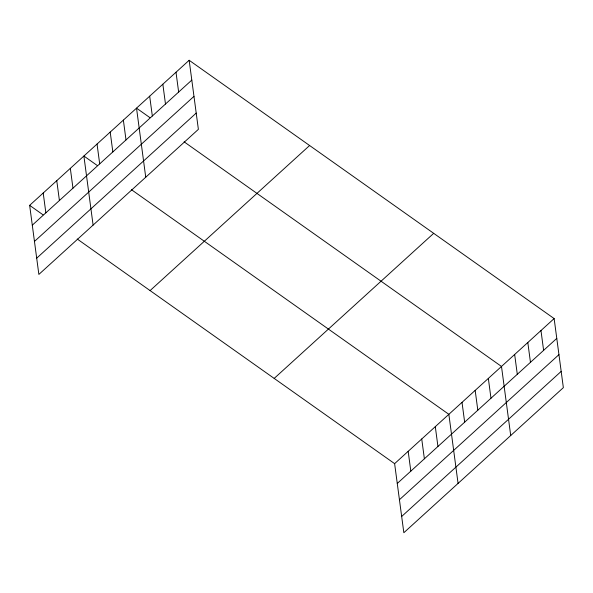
<?xml version="1.0" encoding="UTF-8"?>
<svg xmlns="http://www.w3.org/2000/svg" width="593" height="593" viewBox="0 0 593 593"><rect width="100%" height="100%" fill="white"/><g stroke="black" fill="none" stroke-linecap="round" stroke-linejoin="round"><path stroke-width="0.89" d="M189.16 60.278L198.381 129.348L38.864 274.426L29.65 205.348L189.16 60.278L554.136 318.574L563.35 387.652L403.84 532.722L394.619 463.652L77.231 239.023M32.296 225.17L191.806 80.092M34.461 241.425L193.978 96.348M36.699 258.17L196.209 113.1M150.088 290.585L309.605 145.515M274.181 378.408L433.691 233.338M394.619 463.652L554.136 318.574M397.266 483.465L556.775 338.395M399.437 499.721L558.947 354.644M401.669 516.466L561.178 371.396M149.903 117.622L136.523 108.148L145.737 177.225M184.104 141.823L501.493 366.452L510.714 435.521M97.267 165.499L83.887 156.026L93.101 225.103M131.468 189.701L448.857 414.322L458.07 483.399M29.65 205.348L43.03 214.822M540.972 330.546L543.618 350.359M527.814 342.509L530.461 362.33M514.657 354.481L517.296 374.302M488.335 378.416L490.982 398.237M475.171 390.387L477.817 410.2M462.014 402.358L464.66 422.172M435.299 426.656L437.938 446.47M421.734 438.983L424.38 458.804M408.177 451.317L410.823 471.139M176.002 72.242L178.649 92.063M162.845 84.213L165.484 104.034M149.681 96.185L152.327 115.998M123.366 120.12L126.005 139.933M110.202 132.091L112.848 151.904M97.044 144.055L99.691 163.876M70.322 168.353L72.969 188.174M56.765 180.687L59.411 200.508M43.207 193.021L45.854 212.835"/></g></svg>
